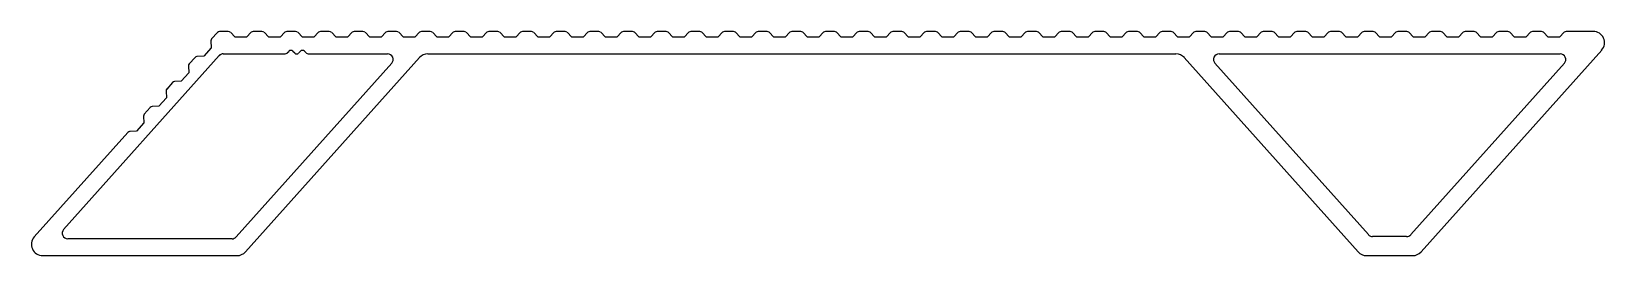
# Model space of a CAD drawing. Extents: x 1173 to 1313, y 902 to 922.
import ezdxf

# ---------------------------------------------------------------- set-up
doc = ezdxf.new("R2010")
doc.units = 0
doc.layers.add('GRUBA', color=10, linetype='CONTINUOUS')

msp = doc.modelspace()

# ---------------------------------------------------------------- linework, layer by layer
at = {"layer": 'GRUBA', "color": 0}
for p, q in [((1188.78, 921.42), (1188.81, 920.82)), ((1189.36, 922.19), (1188.84, 921.61)), ((1190.33, 922.27), (1189.55, 922.27)), ((1190.94, 921.77), (1190.51, 922.2)), ((1191.94, 921.77), (1190.94, 921.77)), ((1192.36, 922.2), (1191.94, 921.77)), ((1193.33, 922.27), (1192.54, 922.27)), ((1193.94, 921.77), (1193.51, 922.2)), ((1194.94, 921.77), (1193.94, 921.77)), ((1195.36, 922.2), (1194.94, 921.77)), ((1196.33, 922.27), (1195.54, 922.27)), ((1196.94, 921.77), (1196.51, 922.2)), ((1197.94, 921.77), (1196.94, 921.77)), ((1198.36, 922.2), (1197.94, 921.77)), ((1199.33, 922.27), (1198.54, 922.27)), ((1199.94, 921.77), (1199.51, 922.2)), ((1200.94, 921.77), (1199.94, 921.77)), ((1201.36, 922.2), (1200.94, 921.77)), ((1202.33, 922.27), (1201.54, 922.27)), ((1202.94, 921.77), (1202.51, 922.2)), ((1203.94, 921.77), (1202.94, 921.77)), ((1204.36, 922.2), (1203.94, 921.77)), ((1205.33, 922.27), (1204.54, 922.27)), ((1205.94, 921.77), (1205.51, 922.2)), ((1206.94, 921.77), (1205.94, 921.77)), ((1207.36, 922.2), (1206.94, 921.77)), ((1208.33, 922.27), (1207.54, 922.27)), ((1208.94, 921.77), (1208.51, 922.2)), ((1209.94, 921.77), (1208.94, 921.77)), ((1210.36, 922.2), (1209.94, 921.77)), ((1211.33, 922.27), (1210.54, 922.27)), ((1211.94, 921.77), (1211.51, 922.2)), ((1212.94, 921.77), (1211.94, 921.77)), ((1213.36, 922.2), (1212.94, 921.77)), ((1214.33, 922.27), (1213.54, 922.27)), ((1214.94, 921.77), (1214.51, 922.2)), ((1215.94, 921.77), (1214.94, 921.77)), ((1216.36, 922.2), (1215.94, 921.77)), ((1217.33, 922.27), (1216.54, 922.27)), ((1217.94, 921.77), (1217.51, 922.2)), ((1218.94, 921.77), (1217.94, 921.77)), ((1219.36, 922.2), (1218.94, 921.77)), ((1220.33, 922.27), (1219.54, 922.27)), ((1220.94, 921.77), (1220.51, 922.2)), ((1221.94, 921.77), (1220.94, 921.77)), ((1222.36, 922.2), (1221.94, 921.77)), ((1223.33, 922.27), (1222.54, 922.27)), ((1223.94, 921.77), (1223.51, 922.2)), ((1224.94, 921.77), (1223.94, 921.77)), ((1225.36, 922.2), (1224.94, 921.77)), ((1226.33, 922.27), (1225.54, 922.27)), ((1226.94, 921.77), (1226.51, 922.2)), ((1227.94, 921.77), (1226.94, 921.77)), ((1228.36, 922.2), (1227.94, 921.77)), ((1229.33, 922.27), (1228.54, 922.27)), ((1229.94, 921.77), (1229.51, 922.2)), ((1230.94, 921.77), (1229.94, 921.77)), ((1231.36, 922.2), (1230.94, 921.77)), ((1232.33, 922.27), (1231.54, 922.27)), ((1232.94, 921.77), (1232.51, 922.2)), ((1233.94, 921.77), (1232.94, 921.77)), ((1234.36, 922.2), (1233.94, 921.77)), ((1235.33, 922.27), (1234.54, 922.27)), ((1235.94, 921.77), (1235.51, 922.2)), ((1236.94, 921.77), (1235.94, 921.77)), ((1237.36, 922.2), (1236.94, 921.77)), ((1238.33, 922.27), (1237.54, 922.27)), ((1238.94, 921.77), (1238.51, 922.2)), ((1239.94, 921.77), (1238.94, 921.77)), ((1240.36, 922.2), (1239.94, 921.77)), ((1241.33, 922.27), (1240.54, 922.27)), ((1241.94, 921.77), (1241.51, 922.2)), ((1242.94, 921.77), (1241.94, 921.77)), ((1243.36, 922.2), (1242.94, 921.77)), ((1244.33, 922.27), (1243.54, 922.27)), ((1244.94, 921.77), (1244.51, 922.2)), ((1245.94, 921.77), (1244.94, 921.77)), ((1246.36, 922.2), (1245.94, 921.77)), ((1247.33, 922.27), (1246.54, 922.27)), ((1247.94, 921.77), (1247.51, 922.2)), ((1248.94, 921.77), (1247.94, 921.77)), ((1249.36, 922.2), (1248.94, 921.77)), ((1250.33, 922.27), (1249.54, 922.27)), ((1250.94, 921.77), (1250.51, 922.2)), ((1251.94, 921.77), (1250.94, 921.77)), ((1252.36, 922.2), (1251.94, 921.77)), ((1253.33, 922.27), (1252.54, 922.27)), ((1253.94, 921.77), (1253.51, 922.2)), ((1254.94, 921.77), (1253.94, 921.77)), ((1255.36, 922.2), (1254.94, 921.77)), ((1256.33, 922.27), (1255.54, 922.27)), ((1256.94, 921.77), (1256.51, 922.2)), ((1257.94, 921.77), (1256.94, 921.77)), ((1258.36, 922.2), (1257.94, 921.77)), ((1259.33, 922.27), (1258.54, 922.27)), ((1259.94, 921.77), (1259.51, 922.2)), ((1260.94, 921.77), (1259.94, 921.77)), ((1261.36, 922.2), (1260.94, 921.77)), ((1262.33, 922.27), (1261.54, 922.27)), ((1262.94, 921.77), (1262.51, 922.2)), ((1263.94, 921.77), (1262.94, 921.77)), ((1264.36, 922.2), (1263.94, 921.77)), ((1265.33, 922.27), (1264.54, 922.27)), ((1265.94, 921.77), (1265.51, 922.2)), ((1266.94, 921.77), (1265.94, 921.77)), ((1267.36, 922.2), (1266.94, 921.77)), ((1268.33, 922.27), (1267.54, 922.27)), ((1268.94, 921.77), (1268.51, 922.2)), ((1269.94, 921.77), (1268.94, 921.77)), ((1270.36, 922.2), (1269.94, 921.77)), ((1271.33, 922.27), (1270.54, 922.27)), ((1271.94, 921.77), (1271.51, 922.2)), ((1272.94, 921.77), (1271.94, 921.77)), ((1273.36, 922.2), (1272.94, 921.77)), ((1274.33, 922.27), (1273.54, 922.27)), ((1274.94, 921.77), (1274.51, 922.2)), ((1275.94, 921.77), (1274.94, 921.77)), ((1276.36, 922.2), (1275.94, 921.77)), ((1277.33, 922.27), (1276.54, 922.27)), ((1277.94, 921.77), (1277.51, 922.2)), ((1278.94, 921.77), (1277.94, 921.77)), ((1279.36, 922.2), (1278.94, 921.77)), ((1280.33, 922.27), (1279.54, 922.27)), ((1280.94, 921.77), (1280.51, 922.2)), ((1281.94, 921.77), (1280.94, 921.77)), ((1282.36, 922.2), (1281.94, 921.77)), ((1283.33, 922.27), (1282.54, 922.27)), ((1283.94, 921.77), (1283.51, 922.2)), ((1284.94, 921.77), (1283.94, 921.77)), ((1285.36, 922.2), (1284.94, 921.77)), ((1286.33, 922.27), (1285.54, 922.27)), ((1286.94, 921.77), (1286.51, 922.2)), ((1287.94, 921.77), (1286.94, 921.77)), ((1288.36, 922.2), (1287.94, 921.77)), ((1289.33, 922.27), (1288.54, 922.27)), ((1289.94, 921.77), (1289.51, 922.2)), ((1290.94, 921.77), (1289.94, 921.77)), ((1291.36, 922.2), (1290.94, 921.77)), ((1292.33, 922.27), (1291.54, 922.27)), ((1292.94, 921.77), (1292.51, 922.2)), ((1293.94, 921.77), (1292.94, 921.77)), ((1294.36, 922.2), (1293.94, 921.77)), ((1295.33, 922.27), (1294.54, 922.27)), ((1295.94, 921.77), (1295.51, 922.2)), ((1296.94, 921.77), (1295.94, 921.77)), ((1297.36, 922.2), (1296.94, 921.77)), ((1298.33, 922.27), (1297.54, 922.27)), ((1298.94, 921.77), (1298.51, 922.2)), ((1299.94, 921.77), (1298.94, 921.77)), ((1300.36, 922.2), (1299.94, 921.77)), ((1301.33, 922.27), (1300.54, 922.27)), ((1301.94, 921.77), (1301.51, 922.2)), ((1302.94, 921.77), (1301.94, 921.77)), ((1303.36, 922.2), (1302.94, 921.77)), ((1304.33, 922.27), (1303.54, 922.27)), ((1304.94, 921.77), (1304.51, 922.2)), ((1305.94, 921.77), (1304.94, 921.77)), ((1306.36, 922.2), (1305.94, 921.77)), ((1307.33, 922.27), (1306.54, 922.27)), ((1307.94, 921.77), (1307.51, 922.2)), ((1308.94, 921.77), (1307.94, 921.77)), ((1309.36, 922.2), (1308.94, 921.77)), ((1311.95, 922.27), (1309.54, 922.27)), ((1175.65, 904.61), (1189.51, 920.11)), ((1187.37, 919.96), (1186.84, 919.37)), ((1188.14, 920.08), (1187.54, 920.04)), ((1188.81, 920.82), (1188.14, 920.08)), ((1189.88, 920.27), (1195.4, 920.27)), ((1191.85, 902.61), (1207.35, 919.94)), ((1195.58, 920.35), (1195.74, 920.5)), ((1196.09, 920.5), (1196.25, 920.35)), ((1196.6, 920.35), (1196.76, 920.5)), ((1197.11, 920.5), (1197.26, 920.35)), ((1197.44, 920.27), (1204.52, 920.27)), ((1208.1, 920.27), (1274.77, 920.27)), ((1275.51, 919.94), (1291.01, 902.61)), ((1278.61, 920.27), (1309, 920.27)), ((1296.61, 902.61), (1312.7, 920.61)), ((1186.81, 918.59), (1186.14, 917.84)), ((1186.78, 919.19), (1186.81, 918.59)), ((1204.89, 919.44), (1191.03, 903.94)), ((1291.92, 904.14), (1278.24, 919.44)), ((1309.38, 919.44), (1295.7, 904.14)), ((1184.78, 916.95), (1184.81, 916.35)), ((1185.37, 917.72), (1184.84, 917.13)), ((1186.14, 917.84), (1185.54, 917.81)), ((1183.37, 915.49), (1182.84, 914.9)), ((1184.14, 915.6), (1183.54, 915.57)), ((1184.81, 916.35), (1184.14, 915.6)), ((1182.81, 914.11), (1182.14, 913.37)), ((1182.78, 914.72), (1182.81, 914.11)), ((1181.37, 913.25), (1173.04, 903.94)), ((1182.14, 913.37), (1181.54, 913.33)), ((1190.66, 903.77), (1176.03, 903.77)), ((1295.32, 903.97), (1292.29, 903.97)), ((1173.79, 902.27), (1191.11, 902.27)), ((1291.75, 902.27), (1295.86, 902.27))]:
    msp.add_line(p, q, dxfattribs=at)
for centre, radius, start, end in [((1189.03, 921.44), 0.25, 138.2, 183.2), ((1189.55, 922.02), 0.25, 90, 138.2), ((1190.33, 922.02), 0.25, 45, 90), ((1192.54, 922.02), 0.25, 90, 135), ((1193.33, 922.02), 0.25, 45, 90), ((1195.54, 922.02), 0.25, 90, 135), ((1196.33, 922.02), 0.25, 45, 90), ((1198.54, 922.02), 0.25, 90, 135), ((1199.33, 922.02), 0.25, 45, 90), ((1201.54, 922.02), 0.25, 90, 135), ((1202.33, 922.02), 0.25, 45, 90), ((1204.54, 922.02), 0.25, 90, 135), ((1205.33, 922.02), 0.25, 45, 90), ((1207.54, 922.02), 0.25, 90, 135), ((1208.33, 922.02), 0.25, 45, 90), ((1210.54, 922.02), 0.25, 90, 135), ((1211.33, 922.02), 0.25, 45, 90), ((1213.54, 922.02), 0.25, 90, 135), ((1214.33, 922.02), 0.25, 45, 90), ((1216.54, 922.02), 0.25, 90, 135), ((1217.33, 922.02), 0.25, 45, 90), ((1219.54, 922.02), 0.25, 90, 135), ((1220.33, 922.02), 0.25, 45, 90), ((1222.54, 922.02), 0.25, 90, 135), ((1223.33, 922.02), 0.25, 45, 90), ((1225.54, 922.02), 0.25, 90, 135), ((1226.33, 922.02), 0.25, 45, 90), ((1228.54, 922.02), 0.25, 90, 135), ((1229.33, 922.02), 0.25, 45, 90), ((1231.54, 922.02), 0.25, 90, 135), ((1232.33, 922.02), 0.25, 45, 90), ((1234.54, 922.02), 0.25, 90, 135), ((1235.33, 922.02), 0.25, 45, 90), ((1237.54, 922.02), 0.25, 90, 135), ((1238.33, 922.02), 0.25, 45, 90), ((1240.54, 922.02), 0.25, 90, 135), ((1241.33, 922.02), 0.25, 45, 90), ((1243.54, 922.02), 0.25, 90, 135), ((1244.33, 922.02), 0.25, 45, 90), ((1246.54, 922.02), 0.25, 90, 135), ((1247.33, 922.02), 0.25, 45, 90), ((1249.54, 922.02), 0.25, 90, 135), ((1250.33, 922.02), 0.25, 45, 90), ((1252.54, 922.02), 0.25, 90, 135), ((1253.33, 922.02), 0.25, 45, 90), ((1255.54, 922.02), 0.25, 90, 135), ((1256.33, 922.02), 0.25, 45, 90), ((1258.54, 922.02), 0.25, 90, 135), ((1259.33, 922.02), 0.25, 45, 90), ((1261.54, 922.02), 0.25, 90, 135), ((1262.33, 922.02), 0.25, 45, 90), ((1264.54, 922.02), 0.25, 90, 135), ((1265.33, 922.02), 0.25, 45, 90), ((1267.54, 922.02), 0.25, 90, 135), ((1268.33, 922.02), 0.25, 45, 90), ((1270.54, 922.02), 0.25, 90, 135), ((1271.33, 922.02), 0.25, 45, 90), ((1273.54, 922.02), 0.25, 90, 135), ((1274.33, 922.02), 0.25, 45, 90), ((1276.54, 922.02), 0.25, 90, 135), ((1277.33, 922.02), 0.25, 45, 90), ((1279.54, 922.02), 0.25, 90, 135), ((1280.33, 922.02), 0.25, 45, 90), ((1282.54, 922.02), 0.25, 90, 135), ((1283.33, 922.02), 0.25, 45, 90), ((1285.54, 922.02), 0.25, 90, 135), ((1286.33, 922.02), 0.25, 45, 90), ((1288.54, 922.02), 0.25, 90, 135), ((1289.33, 922.02), 0.25, 45, 90), ((1291.54, 922.02), 0.25, 90, 135), ((1292.33, 922.02), 0.25, 45, 90), ((1294.54, 922.02), 0.25, 90, 135), ((1295.33, 922.02), 0.25, 45, 90), ((1297.54, 922.02), 0.25, 90, 135), ((1298.33, 922.02), 0.25, 45, 90), ((1300.54, 922.02), 0.25, 90, 135), ((1301.33, 922.02), 0.25, 45, 90), ((1303.54, 922.02), 0.25, 90, 135), ((1304.33, 922.02), 0.25, 45, 90), ((1306.54, 922.02), 0.25, 90, 135), ((1307.33, 922.02), 0.25, 45, 90), ((1309.54, 922.02), 0.25, 90, 135), ((1311.95, 921.27), 1, 318.2, 90), ((1187.55, 919.79), 0.25, 93.2, 138.2), ((1189.88, 919.77), 0.5, 90, 138.2), ((1195.4, 920.52), 0.25, 270, 315), ((1195.91, 920.33), 0.25, 45, 135), ((1196.42, 920.52), 0.25, 225, 315), ((1196.93, 920.33), 0.25, 45, 135), ((1197.44, 920.52), 0.25, 225, 270), ((1204.52, 919.77), 0.5, 318.2, 90), ((1208.1, 919.27), 1, 90, 138.2), ((1274.77, 919.27), 1, 41.8, 90), ((1278.61, 919.77), 0.5, 90, 221.8), ((1309, 919.77), 0.5, 318.2, 90), ((1187.03, 919.2), 0.25, 138.2, 183.2), ((1185.03, 916.97), 0.25, 138.2, 183.2), ((1185.55, 917.56), 0.25, 93.2, 138.2), ((1183.56, 915.32), 0.25, 93.2, 138.2), ((1183.03, 914.73), 0.25, 138.2, 183.2), ((1181.56, 913.08), 0.25, 93.2, 138.2), ((1176.03, 904.27), 0.5, 138.2, 270), ((1292.29, 904.47), 0.5, 221.8, 270), ((1295.32, 904.47), 0.5, 270, 318.2), ((1173.79, 903.27), 1, 138.2, 270), ((1190.66, 904.27), 0.5, 270, 318.2), ((1191.11, 903.27), 1, 270, 318.2), ((1291.75, 903.27), 1, 221.8, 270), ((1295.86, 903.27), 1, 270, 318.2)]:
    msp.add_arc(centre, radius, start, end, dxfattribs=at)

doc.saveas('drawing.dxf')
